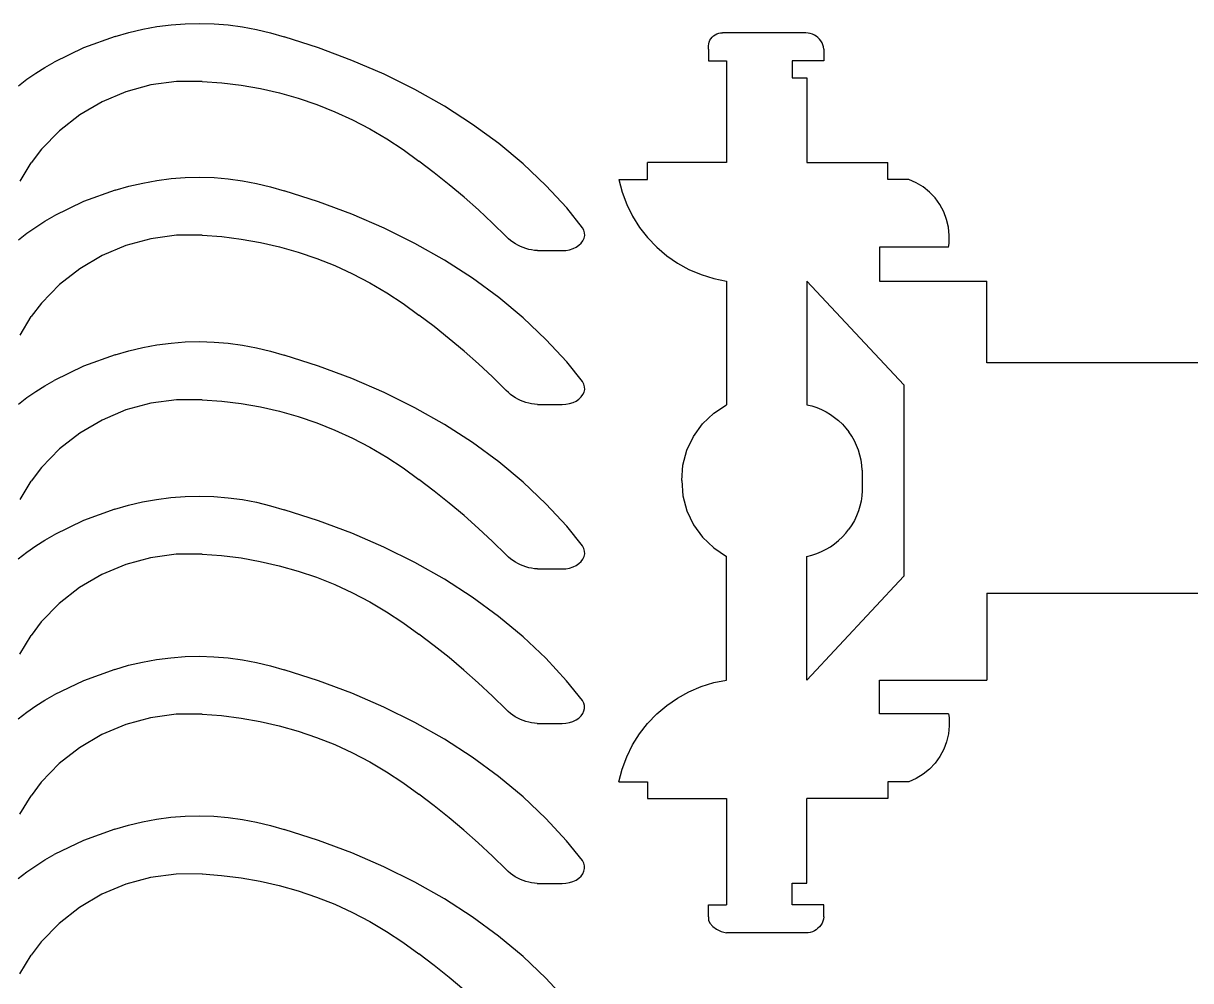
# Model space of a CAD drawing. Extents: x -264 to 264, y -276 to 276.
# Drawn here: x -142.7 to -4.7, y -146 to -32.8 of the extents above; entities that cross this region are included whole.
import ezdxf

# ---------------------------------------------------------------- set-up
doc = ezdxf.new("R2010")
doc.units = 0
doc.header["$MEASUREMENT"] = 0
doc.layers.get('0').update_dxf_attribs({"linetype": 'CONTINUOUS'})

msp = doc.modelspace()

# ---------------------------------------------------------------- linework, layer by layer
for p, q in [((-126.93, -33.2), (-125.25, -32.98)), ((-125.25, -32.98), (-123.56, -32.86)), ((-123.56, -32.86), (-121.87, -32.82)), ((-121.87, -32.82), (-120.17, -32.87)), ((-120.17, -32.87), (-118.49, -33)), ((-118.49, -33), (-116.81, -33.23)), ((-131.87, -34.36), (-135.59, -35.7)), ((-131.87, -34.36), (-130.25, -33.89)), ((-130.25, -33.89), (-128.6, -33.5)), ((-128.6, -33.5), (-126.93, -33.2)), ((-116.81, -33.23), (-115.14, -33.54)), ((-115.14, -33.54), (-113.49, -33.94)), ((-113.49, -33.94), (-111.87, -34.43)), ((-107.81, -35.72), (-111.87, -34.43)), ((-61.42, -34.63), (-61.28, -34.45)), ((-61.28, -34.45), (-61.11, -34.29)), ((-61.11, -34.29), (-60.92, -34.16)), ((-60.92, -34.16), (-60.72, -34.06)), ((-60.72, -34.06), (-60.5, -33.99)), ((-60.5, -33.99), (-60.28, -33.95)), ((-60.28, -33.95), (-60.05, -33.95)), ((-50.2, -33.95), (-60.05, -33.95)), ((-49.94, -33.96), (-50.2, -33.95)), ((-49.68, -34.01), (-49.94, -33.96)), ((-49.43, -34.09), (-49.68, -34.01)), ((-49.2, -34.2), (-49.43, -34.09)), ((-48.97, -34.33), (-49.2, -34.2)), ((-48.77, -34.5), (-48.97, -34.33)), ((-48.59, -34.68), (-48.77, -34.5)), ((-135.59, -35.7), (-139.05, -37.39)), ((-103.86, -37.19), (-107.81, -35.72)), ((-61.72, -35.85), (-61.71, -35.48)), ((-61.72, -35.85), (-61.72, -37.26)), ((-61.71, -35.48), (-61.69, -35.25)), ((-61.69, -35.25), (-61.63, -35.03)), ((-61.63, -35.03), (-61.54, -34.82)), ((-61.54, -34.82), (-61.42, -34.63)), ((-48.43, -34.89), (-48.59, -34.68)), ((-48.29, -35.11), (-48.43, -34.89)), ((-48.18, -35.35), (-48.29, -35.11)), ((-48.11, -35.59), (-48.18, -35.35)), ((-48.06, -35.85), (-48.11, -35.59)), ((-48.06, -35.85), (-48.06, -37.26)), ((-48.06, -35.85), (-48.06, -35.85)), ((-100.06, -38.83), (-103.86, -37.19)), ((-141.24, -38.7), (-140.16, -38.02)), ((-140.16, -38.02), (-139.05, -37.39)), ((-61.72, -37.26), (-59.58, -37.26)), ((-59.58, -37.26), (-59.58, -49.26)), ((-51.83, -37.26), (-51.83, -39.26)), ((-48.06, -37.26), (-51.83, -37.26)), ((-143.29, -40.21), (-142.28, -39.43)), ((-142.28, -39.43), (-141.24, -38.7)), ((-124.61, -39.68), (-127.64, -40.09)), ((-121.55, -39.68), (-124.61, -39.68)), ((-121.55, -39.68), (-119.25, -39.84)), ((-119.25, -39.84), (-116.96, -40.12)), ((-96.41, -40.65), (-100.06, -38.83)), ((-51.83, -39.26), (-50.09, -39.26)), ((-50.09, -39.26), (-50.09, -49.26)), ((-130.59, -40.9), (-133.41, -42.08)), ((-127.64, -40.09), (-130.59, -40.9)), ((-116.96, -40.12), (-114.68, -40.52)), ((-114.68, -40.52), (-112.43, -41.04)), ((-112.43, -41.04), (-110.21, -41.67)), ((-92.92, -42.62), (-96.41, -40.65)), ((-133.41, -42.08), (-136.04, -43.63)), ((-110.21, -41.67), (-108.02, -42.41)), ((-108.02, -42.41), (-105.88, -43.26)), ((-89.62, -44.76), (-92.92, -42.62)), ((-136.04, -43.63), (-138.44, -45.51)), ((-105.88, -43.26), (-103.78, -44.23)), ((-138.44, -45.51), (-140.57, -47.69)), ((-103.78, -44.23), (-101.73, -45.29)), ((-101.73, -45.29), (-99.74, -46.47)), ((-86.51, -47.03), (-89.62, -44.76)), ((-99.74, -46.47), (-97.82, -47.74)), ((-140.57, -47.69), (-141.77, -49.3)), ((-97.82, -47.74), (-95.96, -49.11)), ((-83.61, -49.44), (-86.51, -47.03)), ((-143.09, -51.48), (-141.77, -49.3)), ((-94.14, -50.48), (-95.96, -49.11)), ((-80.93, -51.98), (-83.61, -49.44)), ((-59.58, -49.26), (-68.94, -49.26)), ((-68.94, -51.26), (-68.94, -49.26)), ((-50.09, -49.26), (-40.5, -49.26)), ((-40.5, -51.26), (-40.5, -49.26)), ((-125.25, -51.17), (-123.56, -51.04)), ((-123.56, -51.04), (-121.87, -51)), ((-121.87, -51), (-120.17, -51.05)), ((-120.17, -51.05), (-118.49, -51.19)), ((-92.36, -51.9), (-94.14, -50.48)), ((-131.87, -52.55), (-130.25, -52.08)), ((-130.25, -52.08), (-128.6, -51.69)), ((-128.6, -51.69), (-126.93, -51.39)), ((-126.93, -51.39), (-125.25, -51.17)), ((-118.49, -51.19), (-116.81, -51.42)), ((-116.81, -51.42), (-115.14, -51.73)), ((-115.14, -51.73), (-113.49, -52.13)), ((-113.49, -52.13), (-111.87, -52.61)), ((-90.61, -53.37), (-92.36, -51.9)), ((-78.47, -54.64), (-80.93, -51.98)), ((-72.32, -51.26), (-71.93, -52.76)), ((-72.32, -51.26), (-68.94, -51.26)), ((-38.03, -51.26), (-40.5, -51.26)), ((-37.16, -51.65), (-38.03, -51.26)), ((-36.34, -52.16), (-37.16, -51.65)), ((-35.59, -52.77), (-36.34, -52.16)), ((-131.87, -52.55), (-135.59, -53.89)), ((-107.81, -53.9), (-111.87, -52.61)), ((-88.91, -54.88), (-90.61, -53.37)), ((-71.93, -52.76), (-71.38, -54.22)), ((-34.93, -53.46), (-35.59, -52.77)), ((-34.37, -54.24), (-34.93, -53.46)), ((-135.59, -53.89), (-139.05, -55.58)), ((-103.86, -55.37), (-107.81, -53.9)), ((-87.24, -56.44), (-88.91, -54.88)), ((-76.6, -56.97), (-78.47, -54.64)), ((-71.38, -54.22), (-70.69, -55.61)), ((-33.91, -55.09), (-34.37, -54.24)), ((-33.57, -55.99), (-33.91, -55.09)), ((-141.24, -56.89), (-140.16, -56.21)), ((-140.16, -56.21), (-139.05, -55.58)), ((-100.06, -57.02), (-103.86, -55.37)), ((-85.62, -58.03), (-87.24, -56.44)), ((-70.69, -55.61), (-69.87, -56.93)), ((-33.35, -56.92), (-33.57, -55.99)), ((-143.29, -58.4), (-142.28, -57.62)), ((-142.28, -57.62), (-141.24, -56.89)), ((-124.61, -57.87), (-127.64, -58.28)), ((-121.55, -57.86), (-124.61, -57.87)), ((-121.55, -57.86), (-119.25, -58.03)), ((-96.41, -58.84), (-100.06, -57.02)), ((-76.45, -57.27), (-76.6, -56.97)), ((-76.36, -57.58), (-76.45, -57.27)), ((-76.42, -58.21), (-76.35, -57.9)), ((-76.35, -57.9), (-76.36, -57.58)), ((-69.87, -56.93), (-68.91, -58.15)), ((-33.25, -57.88), (-33.35, -56.92)), ((-33.28, -58.84), (-33.25, -57.88)), ((-130.59, -59.08), (-133.41, -60.27)), ((-127.64, -58.28), (-130.59, -59.08)), ((-119.25, -58.03), (-116.96, -58.31)), ((-116.96, -58.31), (-114.68, -58.71)), ((-114.68, -58.71), (-112.43, -59.22)), ((-112.43, -59.22), (-110.21, -59.85)), ((-92.92, -60.81), (-96.41, -58.84)), ((-85.37, -58.27), (-85.62, -58.03)), ((-85.11, -58.49), (-85.37, -58.27)), ((-84.83, -58.7), (-85.11, -58.49)), ((-84.54, -58.88), (-84.83, -58.7)), ((-84.24, -59.05), (-84.54, -58.88)), ((-83.93, -59.2), (-84.24, -59.05)), ((-83.61, -59.33), (-83.93, -59.2)), ((-83.29, -59.44), (-83.61, -59.33)), ((-77.72, -59.44), (-77.35, -59.27)), ((-77.35, -59.27), (-77.03, -59.05)), ((-77.03, -59.05), (-76.76, -58.8)), ((-76.76, -58.8), (-76.56, -58.51)), ((-76.56, -58.51), (-76.42, -58.21)), ((-68.91, -58.15), (-67.84, -59.27)), ((-67.84, -59.27), (-66.65, -60.28)), ((-41.48, -59.28), (-41.48, -63.28)), ((-33.35, -59.28), (-41.48, -59.28)), ((-33.35, -59.28), (-33.28, -58.84)), ((-133.41, -60.27), (-136.04, -61.82)), ((-110.21, -59.85), (-108.02, -60.6)), ((-108.02, -60.6), (-105.88, -61.45)), ((-82.96, -59.53), (-83.29, -59.44)), ((-82.62, -59.6), (-82.96, -59.53)), ((-82.28, -59.65), (-82.62, -59.6)), ((-81.94, -59.68), (-82.28, -59.65)), ((-81.94, -59.68), (-79, -59.68)), ((-79, -59.68), (-78.56, -59.65)), ((-78.56, -59.65), (-78.13, -59.57)), ((-78.13, -59.57), (-77.72, -59.44)), ((-66.65, -60.28), (-65.38, -61.16)), ((-136.04, -61.82), (-138.44, -63.7)), ((-105.88, -61.45), (-103.78, -62.41)), ((-89.62, -62.94), (-92.92, -60.81)), ((-65.38, -61.16), (-64.02, -61.91)), ((-64.02, -61.91), (-62.59, -62.51)), ((-103.78, -62.41), (-101.73, -63.48)), ((-86.51, -65.22), (-89.62, -62.94)), ((-62.59, -62.51), (-61.1, -62.97)), ((-61.1, -62.97), (-59.58, -63.28)), ((-59.58, -63.28), (-59.58, -77.9)), ((-50.09, -63.28), (-50.09, -77.9)), ((-38.62, -75.56), (-50.09, -63.28)), ((-41.48, -63.28), (-28.82, -63.28)), ((-28.82, -72.93), (-28.82, -63.28)), ((-138.44, -63.7), (-140.57, -65.88)), ((-101.73, -63.48), (-99.74, -64.66)), ((-99.74, -64.66), (-97.82, -65.93)), ((-140.57, -65.88), (-141.77, -67.48)), ((-97.82, -65.93), (-95.96, -67.3)), ((-83.61, -67.63), (-86.51, -65.22)), ((-143.09, -69.67), (-141.77, -67.48)), ((-94.14, -68.67), (-95.96, -67.3)), ((-92.36, -70.09), (-94.14, -68.67)), ((-80.93, -70.17), (-83.61, -67.63)), ((-90.61, -71.56), (-92.36, -70.09)), ((-78.47, -72.82), (-80.93, -70.17)), ((-131.87, -71.99), (-130.25, -71.51)), ((-130.25, -71.51), (-128.6, -71.13)), ((-128.6, -71.13), (-126.93, -70.82)), ((-126.93, -70.82), (-125.25, -70.61)), ((-125.25, -70.61), (-123.56, -70.48)), ((-123.56, -70.48), (-121.87, -70.44)), ((-121.87, -70.44), (-120.17, -70.49)), ((-120.17, -70.49), (-118.49, -70.63)), ((-118.49, -70.63), (-116.81, -70.86)), ((-116.81, -70.86), (-115.14, -71.17)), ((-115.14, -71.17), (-113.49, -71.57)), ((-113.49, -71.57), (-111.87, -72.05)), ((-88.91, -73.07), (-90.61, -71.56)), ((-131.87, -71.99), (-135.59, -73.33)), ((-107.81, -73.34), (-111.87, -72.05)), ((-87.24, -74.62), (-88.91, -73.07)), ((-76.6, -75.16), (-78.47, -72.82)), ((0.68, -72.93), (-28.82, -72.93)), ((-135.59, -73.33), (-139.05, -75.02)), ((-103.86, -74.81), (-107.81, -73.34)), ((-141.24, -76.33), (-140.16, -75.65)), ((-140.16, -75.65), (-139.05, -75.02)), ((-100.06, -76.46), (-103.86, -74.81)), ((-85.62, -76.22), (-87.24, -74.62)), ((-76.45, -75.45), (-76.6, -75.16)), ((-76.36, -75.77), (-76.45, -75.45)), ((-76.35, -76.08), (-76.36, -75.77)), ((-38.62, -75.56), (-38.62, -98.16)), ((-143.29, -77.83), (-142.28, -77.06)), ((-142.28, -77.06), (-141.24, -76.33)), ((-96.41, -78.27), (-100.06, -76.46)), ((-85.37, -76.46), (-85.62, -76.22)), ((-85.11, -76.68), (-85.37, -76.46)), ((-84.83, -76.88), (-85.11, -76.68)), ((-84.54, -77.07), (-84.83, -76.88)), ((-84.24, -77.24), (-84.54, -77.07)), ((-83.93, -77.39), (-84.24, -77.24)), ((-77.35, -77.46), (-77.03, -77.24)), ((-77.03, -77.24), (-76.76, -76.98)), ((-76.76, -76.98), (-76.56, -76.7)), ((-76.56, -76.7), (-76.42, -76.4)), ((-76.42, -76.4), (-76.35, -76.08)), ((-130.59, -78.52), (-133.41, -79.71)), ((-127.64, -77.72), (-130.59, -78.52)), ((-124.61, -77.31), (-127.64, -77.72)), ((-121.55, -77.3), (-124.61, -77.31)), ((-121.55, -77.3), (-119.25, -77.47)), ((-119.25, -77.47), (-116.96, -77.75)), ((-116.96, -77.75), (-114.68, -78.15)), ((-114.68, -78.15), (-112.43, -78.66)), ((-92.92, -80.25), (-96.41, -78.27)), ((-83.61, -77.52), (-83.93, -77.39)), ((-83.29, -77.63), (-83.61, -77.52)), ((-82.96, -77.72), (-83.29, -77.63)), ((-82.62, -77.79), (-82.96, -77.72)), ((-82.28, -77.84), (-82.62, -77.79)), ((-81.94, -77.87), (-82.28, -77.84)), ((-81.94, -77.87), (-79, -77.87)), ((-79, -77.87), (-78.56, -77.84)), ((-78.56, -77.84), (-78.13, -77.76)), ((-78.13, -77.76), (-77.72, -77.63)), ((-77.72, -77.63), (-77.35, -77.46)), ((-61.1, -78.9), (-59.58, -77.9)), ((-50.09, -77.9), (-49.5, -78.04)), ((-49.5, -78.04), (-48.92, -78.23)), ((-48.92, -78.23), (-48.36, -78.46)), ((-48.36, -78.46), (-47.82, -78.73)), ((-133.41, -79.71), (-136.04, -81.25)), ((-112.43, -78.66), (-110.21, -79.29)), ((-110.21, -79.29), (-108.02, -80.03)), ((-108.02, -80.03), (-105.88, -80.89)), ((-62.42, -80.16), (-61.1, -78.9)), ((-47.82, -78.73), (-47.29, -79.05)), ((-47.29, -79.05), (-46.8, -79.39)), ((-46.8, -79.39), (-46.33, -79.78)), ((-46.33, -79.78), (-45.89, -80.2)), ((-136.04, -81.25), (-138.44, -83.13)), ((-105.88, -80.89), (-103.78, -81.85)), ((-89.62, -82.38), (-92.92, -80.25)), ((-63.48, -81.64), (-62.42, -80.16)), ((-45.89, -80.2), (-45.48, -80.65)), ((-45.48, -80.65), (-45.11, -81.12)), ((-44.77, -81.63), (-45.11, -81.12)), ((-103.78, -81.85), (-101.73, -82.92)), ((-86.51, -84.66), (-89.62, -82.38)), ((-64.26, -83.28), (-63.48, -81.64)), ((-44.47, -82.16), (-44.77, -81.63)), ((-44.21, -82.71), (-44.47, -82.16)), ((-43.99, -83.27), (-44.21, -82.71)), ((-138.44, -83.13), (-140.57, -85.31)), ((-101.73, -82.92), (-99.74, -84.09)), ((-99.74, -84.09), (-97.82, -85.37)), ((-64.73, -85.05), (-64.26, -83.28)), ((-43.81, -83.85), (-43.99, -83.27)), ((-43.68, -84.44), (-43.81, -83.85)), ((-140.57, -85.31), (-141.77, -86.92)), ((-97.82, -85.37), (-95.96, -86.74)), ((-83.61, -87.07), (-86.51, -84.66)), ((-64.87, -86.86), (-64.73, -85.05)), ((-43.59, -85.04), (-43.68, -84.44)), ((-43.55, -85.65), (-43.59, -85.04)), ((-143.09, -89.11), (-141.77, -86.92)), ((-94.14, -88.11), (-95.96, -86.74)), ((-64.87, -86.86), (-64.73, -88.68)), ((-43.55, -85.65), (-43.55, -88.07)), ((-92.36, -89.53), (-94.14, -88.11)), ((-80.93, -89.61), (-83.61, -87.07)), ((-43.55, -88.07), (-43.59, -88.68)), ((-130.26, -89.78), (-128.62, -89.39)), ((-128.62, -89.39), (-126.95, -89.09)), ((-126.95, -89.09), (-125.27, -88.87)), ((-125.27, -88.87), (-123.58, -88.75)), ((-123.58, -88.75), (-121.88, -88.71)), ((-121.88, -88.71), (-120.19, -88.76)), ((-120.19, -88.76), (-118.5, -88.9)), ((-118.5, -88.9), (-116.82, -89.12)), ((-116.82, -89.12), (-115.16, -89.43)), ((-115.16, -89.43), (-113.51, -89.83)), ((-90.61, -90.99), (-92.36, -89.53)), ((-78.47, -92.26), (-80.93, -89.61)), ((-64.73, -88.68), (-64.26, -90.44)), ((-43.68, -89.28), (-43.81, -89.87)), ((-43.59, -88.68), (-43.68, -89.28)), ((-131.89, -90.26), (-135.6, -91.6)), ((-131.89, -90.26), (-130.26, -89.78)), ((-113.51, -89.83), (-111.89, -90.32)), ((-107.82, -91.61), (-111.89, -90.32)), ((-88.91, -92.51), (-90.61, -90.99)), ((-64.26, -90.44), (-63.48, -92.09)), ((-44.21, -91.02), (-44.47, -91.57)), ((-43.99, -90.45), (-44.21, -91.02)), ((-43.81, -89.87), (-43.99, -90.45)), ((-135.6, -91.6), (-139.06, -93.28)), ((-103.88, -93.08), (-107.82, -91.61)), ((-76.6, -94.59), (-78.47, -92.26)), ((-63.48, -92.09), (-62.42, -93.57)), ((-44.77, -92.1), (-45.11, -92.6)), ((-44.47, -91.57), (-44.77, -92.1)), ((-140.17, -93.91), (-139.06, -93.28)), ((-100.08, -94.72), (-103.88, -93.08)), ((-87.24, -94.06), (-88.91, -92.51)), ((-62.42, -93.57), (-61.1, -94.83)), ((-46.33, -93.95), (-45.89, -93.53)), ((-45.89, -93.53), (-45.48, -93.08)), ((-45.48, -93.08), (-45.11, -92.6)), ((-142.3, -95.32), (-141.25, -94.59)), ((-141.25, -94.59), (-140.17, -93.91)), ((-96.42, -96.54), (-100.08, -94.72)), ((-85.62, -95.66), (-87.24, -94.06)), ((-76.45, -94.89), (-76.6, -94.59)), ((-76.36, -95.2), (-76.45, -94.89)), ((-76.35, -95.52), (-76.36, -95.2)), ((-61.1, -94.83), (-59.58, -95.83)), ((-48.36, -95.26), (-47.82, -94.99)), ((-47.82, -94.99), (-47.29, -94.68)), ((-47.29, -94.68), (-46.8, -94.33)), ((-46.8, -94.33), (-46.33, -93.95)), ((-143.31, -96.1), (-142.3, -95.32)), ((-127.66, -95.98), (-130.61, -96.79)), ((-124.63, -95.57), (-127.66, -95.98)), ((-121.57, -95.57), (-124.63, -95.57)), ((-121.57, -95.57), (-119.27, -95.73)), ((-119.27, -95.73), (-116.97, -96.01)), ((-116.97, -96.01), (-114.7, -96.41)), ((-114.7, -96.41), (-112.45, -96.93)), ((-92.94, -98.52), (-96.42, -96.54)), ((-85.37, -95.9), (-85.62, -95.66)), ((-85.11, -96.12), (-85.37, -95.9)), ((-84.83, -96.32), (-85.11, -96.12)), ((-84.54, -96.51), (-84.83, -96.32)), ((-84.24, -96.68), (-84.54, -96.51)), ((-77.03, -96.67), (-76.76, -96.42)), ((-76.76, -96.42), (-76.56, -96.14)), ((-76.56, -96.14), (-76.42, -95.84)), ((-76.42, -95.84), (-76.35, -95.52)), ((-59.58, -110.45), (-59.58, -95.83)), ((-50.09, -95.83), (-49.5, -95.68)), ((-50.09, -110.45), (-50.09, -95.83)), ((-49.5, -95.68), (-48.92, -95.49)), ((-48.92, -95.49), (-48.36, -95.26)), ((-133.43, -97.97), (-136.06, -99.52)), ((-130.61, -96.79), (-133.43, -97.97)), ((-112.45, -96.93), (-110.23, -97.56)), ((-110.23, -97.56), (-108.04, -98.3)), ((-83.93, -96.83), (-84.24, -96.68)), ((-83.61, -96.96), (-83.93, -96.83)), ((-83.29, -97.07), (-83.61, -96.96)), ((-82.96, -97.16), (-83.29, -97.07)), ((-82.62, -97.23), (-82.96, -97.16)), ((-82.28, -97.28), (-82.62, -97.23)), ((-81.94, -97.3), (-82.28, -97.28)), ((-81.94, -97.3), (-79, -97.31)), ((-79, -97.31), (-78.56, -97.28)), ((-78.56, -97.28), (-78.13, -97.2)), ((-78.13, -97.2), (-77.72, -97.07)), ((-77.72, -97.07), (-77.35, -96.89)), ((-77.35, -96.89), (-77.03, -96.67)), ((-108.04, -98.3), (-105.89, -99.15)), ((-105.89, -99.15), (-103.8, -100.12)), ((-89.64, -100.65), (-92.94, -98.52)), ((-38.62, -98.16), (-50.09, -110.45)), ((-136.06, -99.52), (-138.46, -101.4)), ((-103.8, -100.12), (-101.75, -101.19)), ((-86.53, -102.92), (-89.64, -100.65)), ((-28.82, -100.17), (-28.82, -110.45)), ((-28.82, -100.17), (0.68, -100.17)), ((-138.46, -101.4), (-140.59, -103.58)), ((-101.75, -101.19), (-99.76, -102.36)), ((-99.76, -102.36), (-97.83, -103.63)), ((-83.63, -105.33), (-86.53, -102.92)), ((-140.59, -103.58), (-141.78, -105.19)), ((-97.83, -103.63), (-95.97, -105)), ((-143.11, -107.37), (-141.78, -105.19)), ((-94.16, -106.38), (-95.97, -105)), ((-80.94, -107.87), (-83.63, -105.33)), ((-123.58, -107.67), (-121.88, -107.63)), ((-121.88, -107.63), (-120.19, -107.68)), ((-92.37, -107.79), (-94.16, -106.38)), ((-131.89, -109.18), (-130.26, -108.7)), ((-130.26, -108.7), (-128.62, -108.31)), ((-128.62, -108.31), (-126.95, -108.01)), ((-126.95, -108.01), (-125.27, -107.8)), ((-125.27, -107.8), (-123.58, -107.67)), ((-120.19, -107.68), (-118.5, -107.82)), ((-118.5, -107.82), (-116.82, -108.04)), ((-116.82, -108.04), (-115.16, -108.36)), ((-115.16, -108.36), (-113.51, -108.75)), ((-113.51, -108.75), (-111.89, -109.24)), ((-90.63, -109.26), (-92.37, -107.79)), ((-78.49, -110.53), (-80.94, -107.87)), ((-131.89, -109.18), (-135.6, -110.52)), ((-107.82, -110.53), (-111.89, -109.24)), ((-88.93, -110.77), (-90.63, -109.26)), ((-135.6, -110.52), (-139.06, -112.2)), ((-103.88, -112), (-107.82, -110.53)), ((-87.26, -112.33), (-88.93, -110.77)), ((-76.62, -112.86), (-78.49, -110.53)), ((-64.02, -111.82), (-62.59, -111.21)), ((-62.59, -111.21), (-61.1, -110.75)), ((-61.1, -110.75), (-59.58, -110.45)), ((-41.48, -110.45), (-28.82, -110.45)), ((-41.48, -114.45), (-41.48, -110.45)), ((-141.25, -113.51), (-140.17, -112.83)), ((-140.17, -112.83), (-139.06, -112.2)), ((-100.08, -113.65), (-103.88, -112)), ((-85.64, -113.93), (-87.26, -112.33)), ((-76.46, -113.16), (-76.62, -112.86)), ((-66.65, -113.45), (-65.38, -112.57)), ((-65.38, -112.57), (-64.02, -111.82)), ((-143.31, -115.02), (-142.3, -114.24)), ((-142.3, -114.24), (-141.25, -113.51)), ((-124.63, -114.49), (-127.66, -114.9)), ((-121.57, -114.49), (-124.63, -114.49)), ((-121.57, -114.49), (-119.27, -114.65)), ((-96.42, -115.46), (-100.08, -113.65)), ((-85.39, -114.16), (-85.64, -113.93)), ((-85.13, -114.38), (-85.39, -114.16)), ((-84.85, -114.59), (-85.13, -114.38)), ((-76.78, -114.69), (-76.57, -114.41)), ((-76.57, -114.41), (-76.44, -114.1)), ((-76.38, -113.47), (-76.46, -113.16)), ((-76.44, -114.1), (-76.37, -113.79)), ((-76.37, -113.79), (-76.38, -113.47)), ((-68.91, -115.58), (-67.84, -114.45)), ((-67.84, -114.45), (-66.65, -113.45)), ((-33.35, -114.45), (-41.48, -114.45)), ((-33.35, -114.45), (-33.28, -114.88)), ((-130.61, -115.71), (-133.43, -116.89)), ((-127.66, -114.9), (-130.61, -115.71)), ((-119.27, -114.65), (-116.97, -114.93)), ((-116.97, -114.93), (-114.7, -115.33)), ((-114.7, -115.33), (-112.45, -115.85)), ((-112.45, -115.85), (-110.23, -116.48)), ((-92.94, -117.44), (-96.42, -115.46)), ((-84.56, -114.78), (-84.85, -114.59)), ((-84.26, -114.94), (-84.56, -114.78)), ((-83.95, -115.09), (-84.26, -114.94)), ((-83.63, -115.22), (-83.95, -115.09)), ((-83.31, -115.33), (-83.63, -115.22)), ((-82.97, -115.42), (-83.31, -115.33)), ((-82.64, -115.49), (-82.97, -115.42)), ((-82.3, -115.54), (-82.64, -115.49)), ((-81.95, -115.57), (-82.3, -115.54)), ((-81.95, -115.57), (-79.02, -115.57)), ((-79.02, -115.57), (-78.57, -115.55)), ((-78.57, -115.55), (-78.14, -115.47)), ((-78.14, -115.47), (-77.74, -115.34)), ((-77.74, -115.34), (-77.37, -115.16)), ((-77.37, -115.16), (-77.05, -114.94)), ((-77.05, -114.94), (-76.78, -114.69)), ((-69.87, -116.8), (-68.91, -115.58)), ((-33.25, -115.84), (-33.35, -116.8)), ((-33.28, -114.88), (-33.25, -115.84)), ((-133.43, -116.89), (-136.06, -118.44)), ((-110.23, -116.48), (-108.04, -117.22)), ((-108.04, -117.22), (-105.89, -118.07)), ((-70.69, -118.11), (-69.87, -116.8)), ((-33.35, -116.8), (-33.57, -117.74)), ((-136.06, -118.44), (-138.46, -120.32)), ((-105.89, -118.07), (-103.8, -119.04)), ((-89.64, -119.57), (-92.94, -117.44)), ((-71.38, -119.51), (-70.69, -118.11)), ((-33.91, -118.63), (-34.37, -119.48)), ((-33.57, -117.74), (-33.91, -118.63)), ((-103.8, -119.04), (-101.75, -120.11)), ((-86.53, -121.84), (-89.64, -119.57)), ((-71.93, -120.96), (-71.38, -119.51)), ((-34.37, -119.48), (-34.93, -120.26)), ((-138.46, -120.32), (-140.59, -122.5)), ((-101.75, -120.11), (-99.76, -121.28)), ((-99.76, -121.28), (-97.83, -122.55)), ((-72.32, -122.46), (-71.93, -120.96)), ((-35.59, -120.96), (-36.34, -121.57)), ((-34.93, -120.26), (-35.59, -120.96)), ((-140.59, -122.5), (-141.78, -124.11)), ((-97.83, -122.55), (-95.97, -123.92)), ((-83.63, -124.26), (-86.53, -121.84)), ((-72.32, -122.46), (-68.94, -122.46)), ((-68.94, -122.46), (-68.94, -124.46)), ((-40.5, -122.46), (-40.5, -124.46)), ((-38.03, -122.46), (-40.5, -122.46)), ((-37.16, -122.07), (-38.03, -122.46)), ((-36.34, -121.57), (-37.16, -122.07)), ((-143.11, -126.3), (-141.78, -124.11)), ((-94.16, -125.3), (-95.97, -123.92)), ((-92.37, -126.72), (-94.16, -125.3)), ((-80.94, -126.79), (-83.63, -124.26)), ((-68.94, -124.46), (-59.58, -124.46)), ((-59.58, -124.46), (-59.58, -137.03)), ((-50.09, -134.46), (-50.09, -124.46)), ((-40.5, -124.46), (-50.09, -124.46)), ((-128.62, -127.19), (-126.95, -126.89)), ((-126.95, -126.89), (-125.27, -126.67)), ((-125.27, -126.67), (-123.58, -126.54)), ((-123.58, -126.54), (-121.88, -126.5)), ((-121.88, -126.5), (-120.19, -126.55)), ((-120.19, -126.55), (-118.5, -126.69)), ((-118.5, -126.69), (-116.82, -126.92)), ((-116.82, -126.92), (-115.16, -127.23)), ((-90.63, -128.18), (-92.37, -126.72)), ((-78.49, -129.45), (-80.94, -126.79)), ((-131.89, -128.05), (-135.6, -129.39)), ((-131.89, -128.05), (-130.26, -127.58)), ((-130.26, -127.58), (-128.62, -127.19)), ((-115.16, -127.23), (-113.51, -127.63)), ((-113.51, -127.63), (-111.89, -128.11)), ((-107.82, -129.4), (-111.89, -128.11)), ((-88.93, -129.69), (-90.63, -128.18)), ((-135.6, -129.39), (-139.06, -131.08)), ((-103.88, -130.87), (-107.82, -129.4)), ((-87.26, -131.25), (-88.93, -129.69)), ((-76.62, -131.78), (-78.49, -129.45)), ((-140.17, -131.71), (-139.06, -131.08)), ((-100.08, -132.52), (-103.88, -130.87)), ((-142.3, -133.12), (-141.25, -132.39)), ((-141.25, -132.39), (-140.17, -131.71)), ((-85.64, -132.85), (-87.26, -131.25)), ((-76.46, -132.08), (-76.62, -131.78)), ((-76.38, -132.39), (-76.46, -132.08)), ((-76.37, -132.71), (-76.38, -132.39)), ((-143.31, -133.9), (-142.3, -133.12)), ((-127.66, -133.78), (-130.61, -134.58)), ((-124.63, -133.37), (-127.66, -133.78)), ((-121.57, -133.36), (-124.63, -133.37)), ((-121.57, -133.36), (-119.27, -133.53)), ((-119.27, -133.53), (-116.97, -133.81)), ((-116.97, -133.81), (-114.7, -134.21)), ((-96.42, -134.34), (-100.08, -132.52)), ((-85.39, -133.08), (-85.64, -132.85)), ((-85.13, -133.31), (-85.39, -133.08)), ((-84.85, -133.51), (-85.13, -133.31)), ((-84.56, -133.7), (-84.85, -133.51)), ((-84.26, -133.87), (-84.56, -133.7)), ((-77.05, -133.86), (-76.78, -133.61)), ((-76.78, -133.61), (-76.57, -133.33)), ((-76.57, -133.33), (-76.44, -133.02)), ((-76.44, -133.02), (-76.37, -132.71)), ((-130.61, -134.58), (-133.43, -135.77)), ((-114.7, -134.21), (-112.45, -134.72)), ((-112.45, -134.72), (-110.23, -135.35)), ((-92.94, -136.31), (-96.42, -134.34)), ((-83.95, -134.02), (-84.26, -133.87)), ((-83.63, -134.15), (-83.95, -134.02)), ((-83.31, -134.26), (-83.63, -134.15)), ((-82.97, -134.35), (-83.31, -134.26)), ((-82.64, -134.42), (-82.97, -134.35)), ((-82.3, -134.46), (-82.64, -134.42)), ((-81.95, -134.49), (-82.3, -134.46)), ((-81.95, -134.49), (-79.02, -134.49)), ((-79.02, -134.49), (-78.57, -134.47)), ((-78.57, -134.47), (-78.14, -134.39)), ((-78.14, -134.39), (-77.74, -134.26)), ((-77.74, -134.26), (-77.37, -134.08)), ((-77.37, -134.08), (-77.05, -133.86)), ((-51.83, -137.03), (-51.83, -134.46)), ((-51.83, -134.46), (-50.09, -134.46)), ((-133.43, -135.77), (-136.06, -137.32)), ((-110.23, -135.35), (-108.04, -136.1)), ((-108.04, -136.1), (-105.89, -136.95)), ((-89.64, -138.44), (-92.94, -136.31)), ((-136.06, -137.32), (-138.46, -139.2)), ((-105.89, -136.95), (-103.8, -137.91)), ((-103.8, -137.91), (-101.75, -138.98)), ((-61.72, -137.03), (-59.58, -137.03)), ((-61.72, -138.44), (-61.72, -137.03)), ((-48.06, -137.03), (-51.83, -137.03)), ((-48.06, -138.44), (-48.06, -137.03)), ((-138.46, -139.2), (-140.59, -141.38)), ((-101.75, -138.98), (-99.76, -140.16)), ((-86.53, -140.72), (-89.64, -138.44)), ((-61.72, -138.44), (-61.71, -138.81)), ((-61.71, -138.81), (-61.54, -139.19)), ((-61.54, -139.19), (-61.22, -139.56)), ((-48.29, -139.18), (-48.43, -139.4)), ((-48.18, -138.94), (-48.29, -139.18)), ((-48.11, -138.7), (-48.18, -138.94)), ((-48.06, -138.44), (-48.11, -138.7)), ((-48.06, -138.44), (-48.06, -138.44)), ((-99.76, -140.16), (-97.83, -141.43)), ((-83.63, -143.13), (-86.53, -140.72)), ((-61.22, -139.56), (-60.76, -139.89)), ((-60.76, -139.89), (-60.2, -140.16)), ((-60.2, -140.16), (-59.58, -140.34)), ((-50.2, -140.34), (-59.58, -140.34)), ((-49.94, -140.33), (-50.2, -140.34)), ((-49.68, -140.28), (-49.94, -140.33)), ((-49.43, -140.2), (-49.68, -140.28)), ((-49.2, -140.09), (-49.43, -140.2)), ((-48.97, -139.96), (-49.2, -140.09)), ((-48.77, -139.79), (-48.97, -139.96)), ((-48.59, -139.61), (-48.77, -139.79)), ((-48.43, -139.4), (-48.59, -139.61)), ((-140.59, -141.38), (-141.78, -142.98)), ((-97.83, -141.43), (-95.97, -142.8)), ((-143.11, -145.17), (-141.78, -142.98)), ((-94.16, -144.17), (-95.97, -142.8)), ((-80.94, -145.67), (-83.63, -143.13)), ((-92.37, -145.59), (-94.16, -144.17)), ((-90.63, -147.06), (-92.37, -145.59)), ((-78.49, -148.32), (-80.94, -145.67))]:
    msp.add_line(p, q)

doc.saveas('drawing.dxf')
